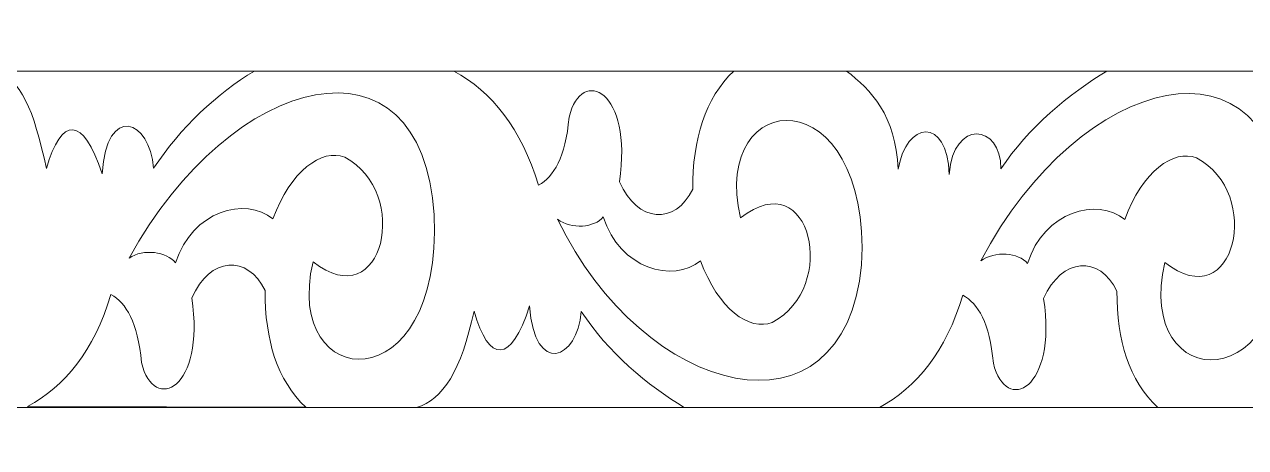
# Model space of a CAD drawing. Header units: centimetres. Extents: x -97 to 98, y -38 to 40.
# Drawn here: x -47.4 to 22, y 16.3 to 40.4 of the extents above; entities that cross this region are included whole.
import ezdxf

# ---------------------------------------------------------------- set-up
doc = ezdxf.new("R2010")
doc.units = ezdxf.units.CM
doc.header["$MEASUREMENT"] = 0
doc.layers.add('layer 1', color=7, linetype='Continuous')

msp = doc.modelspace()

# ---------------------------------------------------------------- linework, layer by layer
at = {"layer": 'layer 1', "color": 114, "lineweight": 9}
for points, knots in [([(-33.29367, 29.34148), (-34.85347, 30.62575), (-37.88595, 29.81907), (-38.82859, 26.84413), (-38.82859, 26.84413), (-39.31591, 27.46638), (-40.67698, 27.68349), (-41.46838, 27.10179), (-41.46838, 27.10179), (-35.68028, 37.76483), (-24.78363, 40.41844), (-24.12486, 29.57413), (-24.12486, 29.57413), (-23.60474, 18.79517), (-32.7787, 19.38159), (-31.01068, 26.89314), (-31.01068, 26.89314), (-26.98161, 23.74965), (-25.42262, 30.86494), (-29.20725, 32.85091), (-29.20725, 32.85091), (-30.51059, 33.36906), (-32.2889, 32.09007), (-33.29367, 29.34148)], [0, 0, 0, 0, 0.14285714, 0.14285714, 0.14285714, 0.14285714, 0.28571429, 0.28571429, 0.28571429, 0.28571429, 0.42857143, 0.42857143, 0.42857143, 0.42857143, 0.57142857, 0.57142857, 0.57142857, 0.57142857, 0.71428571, 0.71428571, 0.71428571, 0.71428571, 1, 1, 1, 1]), ([(15.17251, 29.30441), (13.61271, 30.58869), (10.58023, 29.782), (9.63759, 26.80706), (9.63759, 26.80706), (9.15028, 27.42931), (7.76732, 27.53702), (6.97592, 26.95533), (6.97592, 26.95533), (12.67652, 37.76483), (23.68256, 40.38138), (24.34133, 29.53706), (24.34133, 29.53706), (24.86145, 18.7581), (15.68749, 19.34452), (17.45551, 26.85607), (17.45551, 26.85607), (21.48458, 23.71258), (23.04357, 30.82788), (19.25894, 32.81384), (19.25894, 32.81384), (17.9556, 33.33199), (16.17729, 32.05301), (15.17251, 29.30441)], [0, 0, 0, 0, 0.14285714, 0.14285714, 0.14285714, 0.14285714, 0.28571429, 0.28571429, 0.28571429, 0.28571429, 0.42857143, 0.42857143, 0.42857143, 0.42857143, 0.57142857, 0.57142857, 0.57142857, 0.57142857, 0.71428571, 0.71428571, 0.71428571, 0.71428571, 1, 1, 1, 1]), ([(-49.12837, 37.76483), (-49.12837, 37.76483), (-34.34656, 37.76483), (-34.34656, 37.76483), (-34.34656, 37.76483), (-36.42208, 36.52032), (-38.58354, 34.53267), (-40.07619, 32.22921), (-40.07619, 32.22921), (-40.27653, 34.98806), (-42.74555, 35.94077), (-43.01355, 31.91848), (-43.01355, 31.91848), (-44.05856, 35.22151), (-45.34782, 35.17847), (-46.17842, 32.20634), (-46.17842, 32.20634), (-46.90359, 35.58497), (-47.62059, 37.3341), (-49.12837, 37.76483)], [0, 0, 0, 0, 0.16666667, 0.16666667, 0.16666667, 0.16666667, 0.33333333, 0.33333333, 0.33333333, 0.33333333, 0.5, 0.5, 0.5, 0.5, 0.66666667, 0.66666667, 0.66666667, 0.66666667, 1, 1, 1, 1]), ([(-22.9957, 37.76483), (-22.9957, 37.76483), (-7.06843, 37.76471), (-7.06843, 37.76471), (-7.06843, 37.76471), (-8.70047, 36.22209), (-9.41839, 33.86546), (-9.40903, 31.02887), (-9.40903, 31.02887), (-10.39966, 28.99604), (-12.54724, 29.1033), (-13.58028, 31.46196), (-13.58028, 31.46196), (-12.7944, 36.63039), (-15.73269, 38.08029), (-16.44057, 35.1432), (-16.44057, 35.1432), (-16.6491, 32.82116), (-17.31146, 31.75377), (-18.17988, 31.25646), (-18.17988, 31.25646), (-19.1405, 34.4831), (-20.86617, 36.60178), (-22.9957, 37.76483)], [0, 0, 0, 0, 0.14285714, 0.14285714, 0.14285714, 0.14285714, 0.28571429, 0.28571429, 0.28571429, 0.28571429, 0.42857143, 0.42857143, 0.42857143, 0.42857143, 0.57142857, 0.57142857, 0.57142857, 0.57142857, 0.71428571, 0.71428571, 0.71428571, 0.71428571, 1, 1, 1, 1]), ([(-0.66218, 37.76483), (-0.66218, 37.76483), (14.15788, 37.76483), (14.15788, 37.76483), (14.15788, 37.76483), (12.08237, 36.52032), (9.62017, 34.4956), (8.12752, 32.19215), (8.12752, 32.19215), (8.12399, 34.75406), (5.41438, 35.05059), (5.19016, 31.88142), (5.19016, 31.88142), (5.08562, 35.18444), (2.72468, 34.9226), (2.28777, 32.16928), (2.28777, 32.16928), (2.13126, 35.24167), (0.73746, 36.70329), (-0.66218, 37.76483)], [0, 0, 0, 0, 0.16666667, 0.16666667, 0.16666667, 0.16666667, 0.33333333, 0.33333333, 0.33333333, 0.33333333, 0.5, 0.5, 0.5, 0.5, 0.66666667, 0.66666667, 0.66666667, 0.66666667, 1, 1, 1, 1]), ([(-8.96524, 26.96231), (-10.52504, 25.67803), (-13.55752, 26.48472), (-14.50016, 29.45966), (-14.50016, 29.45966), (-14.98748, 28.83741), (-16.30471, 28.74052), (-17.09611, 29.32221), (-17.09611, 29.32221), (-12.18294, 19.08156), (-0.80517, 16.32271), (0.20357, 26.72966), (0.20357, 26.72966), (0.72369, 37.50862), (-8.45027, 36.9222), (-6.68225, 29.41065), (-6.68225, 29.41065), (-2.65318, 32.55414), (-1.09418, 25.43884), (-4.87882, 23.45288), (-4.87882, 23.45288), (-6.18216, 22.93473), (-7.96047, 24.21372), (-8.96524, 26.96231)], [0, 0, 0, 0, 0.14285714, 0.14285714, 0.14285714, 0.14285714, 0.28571429, 0.28571429, 0.28571429, 0.28571429, 0.42857143, 0.42857143, 0.42857143, 0.42857143, 0.57142857, 0.57142857, 0.57142857, 0.57142857, 0.71428571, 0.71428571, 0.71428571, 0.71428571, 1, 1, 1, 1]), ([(-47.25307, 18.65614), (-47.25307, 18.65614), (-31.41875, 18.61524), (-31.41875, 18.61524), (-31.41875, 18.61524), (-33.05079, 20.15786), (-33.74682, 22.43833), (-33.73746, 25.27492), (-33.73746, 25.27492), (-34.72809, 27.30775), (-36.87567, 27.20049), (-37.90871, 24.84183), (-37.90871, 24.84183), (-37.12283, 19.6734), (-40.06112, 18.2235), (-40.769, 21.16058), (-40.769, 21.16058), (-40.97753, 23.48263), (-41.63989, 24.55002), (-42.50831, 25.04733), (-42.50831, 25.04733), (-43.46893, 21.82069), (-45.12354, 19.81919), (-47.25307, 18.65614)], [0, 0, 0, 0, 0.14285714, 0.14285714, 0.14285714, 0.14285714, 0.28571429, 0.28571429, 0.28571429, 0.28571429, 0.42857143, 0.42857143, 0.42857143, 0.42857143, 0.57142857, 0.57142857, 0.57142857, 0.57142857, 0.71428571, 0.71428571, 0.71428571, 0.71428571, 1, 1, 1, 1]), ([(1.21312, 18.60487), (1.21312, 18.60487), (17.04607, 18.60487), (17.04607, 18.60487), (17.04607, 18.60487), (15.41403, 20.14749), (14.71936, 22.40126), (14.72873, 25.23785), (14.72873, 25.23785), (13.73809, 27.27068), (11.59052, 27.16342), (10.55748, 24.80476), (10.55748, 24.80476), (11.34336, 19.63633), (8.40507, 18.18643), (7.69719, 21.12352), (7.69719, 21.12352), (7.48866, 23.44556), (6.82629, 24.51296), (5.95788, 25.01026), (5.95788, 25.01026), (4.99725, 21.78363), (3.34264, 19.76792), (1.21312, 18.60487)], [0, 0, 0, 0, 0.14285714, 0.14285714, 0.14285714, 0.14285714, 0.28571429, 0.28571429, 0.28571429, 0.28571429, 0.42857143, 0.42857143, 0.42857143, 0.42857143, 0.57142857, 0.57142857, 0.57142857, 0.57142857, 0.71428571, 0.71428571, 0.71428571, 0.71428571, 1, 1, 1, 1]), ([(-25.1251, 18.60487), (-25.1251, 18.60487), (-9.89102, 18.60487), (-9.89102, 18.60487), (-9.89102, 18.60487), (-11.96653, 19.84938), (-14.25511, 21.77112), (-15.74776, 24.07457), (-15.74776, 24.07457), (-15.9481, 21.31573), (-18.41712, 20.36302), (-18.68512, 24.38531), (-18.68512, 24.38531), (-19.73013, 21.08228), (-21.01939, 21.12532), (-21.84999, 24.09745), (-21.84999, 24.09745), (-22.57516, 20.71882), (-23.61733, 19.03559), (-25.1251, 18.60487)], [0, 0, 0, 0, 0.16666667, 0.16666667, 0.16666667, 0.16666667, 0.33333333, 0.33333333, 0.33333333, 0.33333333, 0.5, 0.5, 0.5, 0.5, 0.66666667, 0.66666667, 0.66666667, 0.66666667, 1, 1, 1, 1])]:
    msp.add_open_spline(points, degree=3, knots=knots, dxfattribs=at)
at = {"layer": 'layer 1', "color": 250, "lineweight": 9}
msp.add_open_spline([(-94.52535, 37.76482), (-94.52535, 37.76482), (97.07328, 37.76482), (97.07328, 37.76482), (97.07328, 37.76482), (97.07328, 37.76482), (97.07328, 18.60496), (97.07328, 18.60496), (97.07328, 18.60496), (97.07328, 18.60496), (-94.52535, 18.60496), (-94.52535, 18.60496), (-94.52535, 18.60496), (-94.52535, 18.60496), (-94.52535, 37.76482), (-94.52535, 37.76482)], degree=3, knots=[0, 0, 0, 0, 0.2, 0.2, 0.2, 0.2, 0.4, 0.4, 0.4, 0.4, 0.6, 0.6, 0.6, 0.6, 1, 1, 1, 1], dxfattribs=at)

doc.saveas('drawing.dxf')
